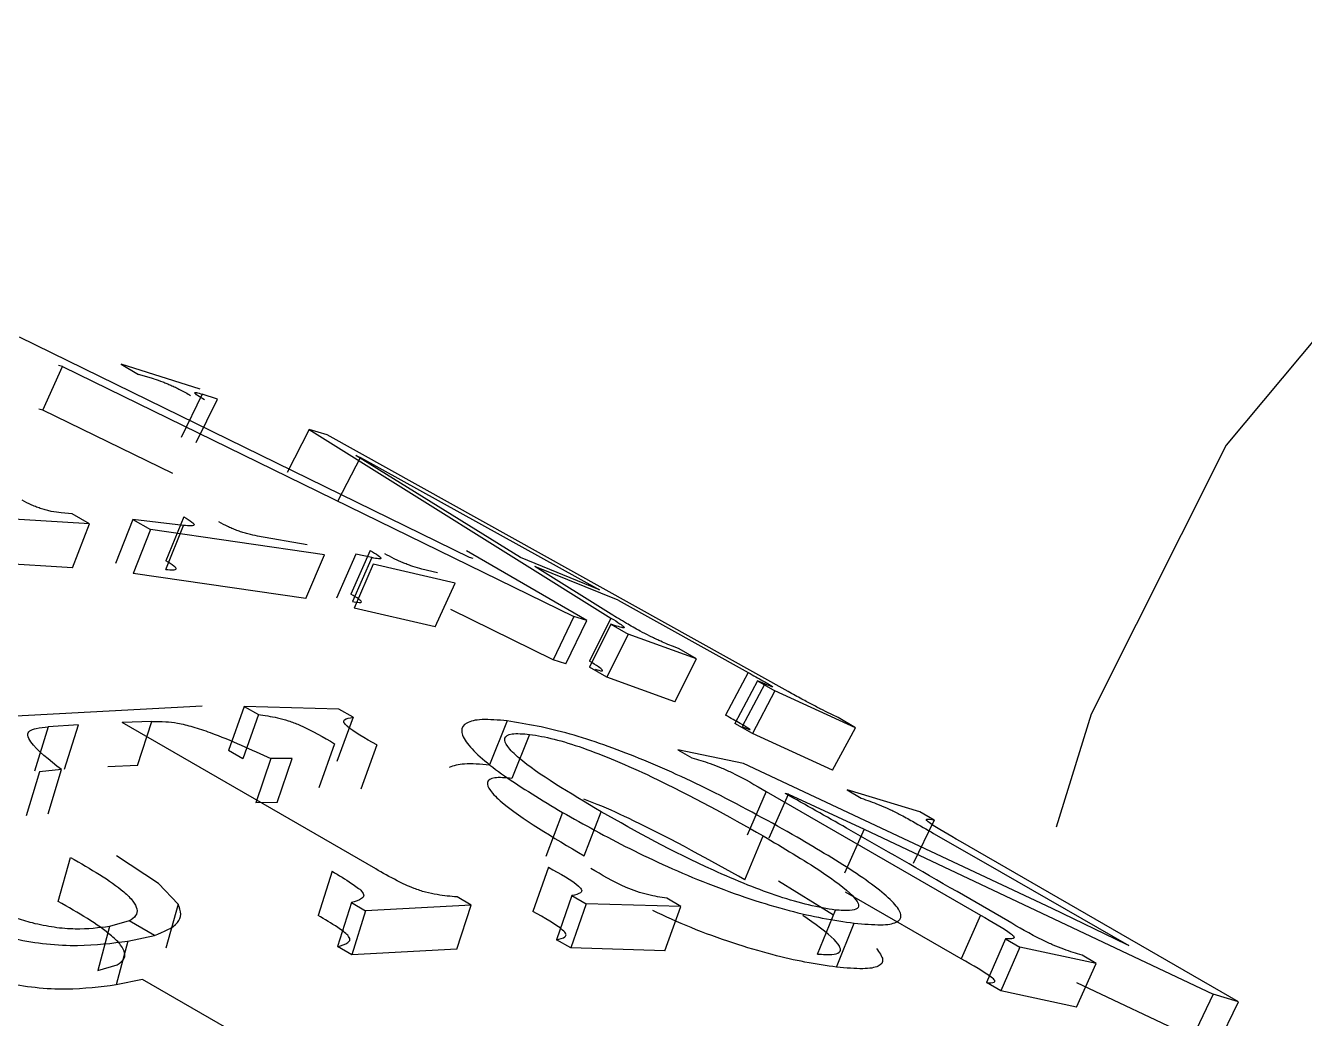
# Model space of a CAD drawing. Header units: millimetres. Extents: x 15 to 1192, y 5 to 836.
# Drawn here: x 575.477 to 578.121, y 542.501 to 544.553 of the extents above; entities that cross this region are included whole.
import ezdxf

# ---------------------------------------------------------------- set-up
doc = ezdxf.new("R2010")
doc.units = ezdxf.units.MM

msp = doc.modelspace()

# ---------------------------------------------------------------- linework, layer by layer
at = {"color": 7, "linetype": 'Continuous', "lineweight": 25}
for p, q in [((576.3947, 543.4539), (575.4646, 543.9093)), ((575.5538, 543.8487), (575.5456, 543.8506)), ((575.6748, 543.8531), (575.7109, 543.8323)), ((575.8379, 543.8017), (575.6748, 543.8531)), ((575.5131, 543.7584), (575.5538, 543.8487)), ((575.5538, 543.8487), (576.6108, 543.3319)), ((575.7427, 543.8228), (575.7109, 543.8323)), ((575.8426, 543.7913), (575.7989, 543.7019)), ((575.8301, 543.6915), (575.874, 543.7808)), ((575.874, 543.7808), (575.8426, 543.7913)), ((575.5131, 543.7584), (575.505, 543.7603)), ((575.7813, 543.6272), (575.5131, 543.7584)), ((576.0637, 543.718), (576.018, 543.6293)), ((576.0637, 543.718), (576.6872, 543.3285)), ((576.1003, 543.7072), (576.0637, 543.718)), ((577.0536, 543.1763), (576.1003, 543.7072)), ((576.5004, 543.4534), (576.1601, 543.6645)), ((576.1601, 543.6645), (576.1696, 543.6603)), ((576.1237, 543.5717), (576.1696, 543.6603)), ((576.1696, 543.6603), (576.6635, 543.3871)), ((575.6095, 543.5234), (575.4078, 543.5356)), ((575.5734, 543.5442), (575.5509, 543.546)), ((575.6095, 543.5234), (575.5734, 543.5442)), ((575.6993, 543.5324), (575.6633, 543.4413)), ((575.6993, 543.5324), (575.7354, 543.5116)), ((575.8039, 543.5201), (575.6993, 543.5324)), ((575.8045, 543.5378), (575.7673, 543.4469)), ((575.5745, 543.4322), (575.6095, 543.5234)), ((575.7354, 543.5116), (575.6994, 543.4205)), ((576.0952, 543.4593), (575.7354, 543.5116)), ((575.767, 543.4291), (575.8039, 543.5201)), ((576.0591, 543.4801), (575.9568, 543.4979)), ((576.0563, 543.3687), (576.0952, 543.4593)), ((576.1599, 543.4603), (576.1201, 543.3698)), ((576.1898, 543.4683), (576.1495, 543.3779)), ((576.1929, 543.4533), (576.1528, 543.3629)), ((576.1929, 543.4533), (576.1599, 543.4603)), ((576.6373, 543.3236), (576.3884, 543.4672)), ((576.4027, 543.4515), (576.3947, 543.4539)), ((576.6635, 543.3871), (576.5004, 543.4534)), ((575.5745, 543.4322), (575.3745, 543.4443)), ((576.196, 543.4395), (576.1562, 543.349)), ((576.3651, 543.4008), (576.196, 543.4395)), ((576.329, 543.4216), (576.2964, 543.4296)), ((576.7023, 543.3651), (576.5298, 543.4352)), ((576.6875, 543.3365), (576.5298, 543.4352)), ((576.0563, 543.3687), (575.6994, 543.4205)), ((576.3239, 543.3106), (576.3651, 543.4008)), ((576.3239, 543.3106), (576.1562, 543.349)), ((576.7023, 543.3651), (576.9711, 543.2157)), ((576.5676, 543.2423), (576.3562, 543.3458)), ((576.6108, 543.3319), (576.5676, 543.2423)), ((576.5939, 543.234), (576.6373, 543.3236)), ((576.6373, 543.3236), (576.6108, 543.3319)), ((576.6872, 543.3285), (576.6427, 543.2394)), ((576.687, 543.316), (576.643, 543.2267)), ((576.7231, 543.2952), (576.679, 543.2059)), ((576.687, 543.316), (576.7231, 543.2952)), ((576.699, 543.3119), (576.687, 543.316)), ((576.8643, 543.2439), (576.7231, 543.2952)), ((576.8283, 543.2647), (576.8164, 543.2693)), ((576.5939, 543.234), (576.5676, 543.2423)), ((576.8191, 543.155), (576.8643, 543.2439)), ((576.8643, 543.2439), (576.8283, 543.2647)), ((576.679, 543.2059), (576.643, 543.2267)), ((576.9711, 543.2157), (576.9242, 543.1275)), ((576.8191, 543.155), (576.679, 543.2059)), ((576.9899, 543.1989), (576.9434, 543.1106)), ((577.0053, 543.1922), (576.9587, 543.1039)), ((576.9899, 543.1989), (577.026, 543.1781)), ((577.0053, 543.1922), (576.9899, 543.1989)), ((577.026, 543.1781), (576.9795, 543.0897)), ((577.1928, 543.1017), (577.026, 543.1781)), ((575.842, 543.146), (575.3192, 543.1184)), ((575.9289, 543.1458), (575.8969, 543.0545)), ((575.9289, 543.1458), (575.9584, 543.1288)), ((576.1248, 543.1402), (575.9289, 543.1458)), ((576.1543, 543.1232), (576.1248, 543.1402)), ((575.7385, 543.1146), (575.6767, 543.1122)), ((576.2009, 542.8096), (575.6767, 543.1122)), ((575.7084, 543.0233), (575.7385, 543.1146)), ((575.9584, 543.1288), (575.9263, 543.0375)), ((576.1543, 543.1232), (576.1206, 543.0319)), ((576.473, 543.116), (576.4364, 543.025)), ((576.9795, 543.0897), (576.9434, 543.1106)), ((577.1567, 543.1225), (577.1454, 543.128)), ((577.1928, 543.1017), (577.1567, 543.1225)), ((575.5243, 543.1033), (575.4959, 543.0121)), ((575.5865, 543.1074), (575.5243, 543.1033)), ((575.5576, 543.0162), (575.5865, 543.1074)), ((576.5189, 543.088), (576.4824, 542.997)), ((577.1449, 543.0139), (576.9795, 543.0897)), ((577.1449, 543.0139), (577.1928, 543.1017)), ((576.1156, 543.0686), (576.0831, 542.9773)), ((576.2033, 543.0661), (576.17, 542.9748)), ((576.8252, 543.0563), (576.8547, 543.0393)), ((576.9609, 543.0276), (576.8252, 543.0563)), ((575.9263, 543.0375), (575.8969, 543.0545)), ((575.9841, 543.0378), (575.9531, 542.9465)), ((576.0286, 543.0383), (575.9841, 543.0378)), ((575.9972, 542.947), (576.0286, 543.0383)), ((575.5058, 543.0107), (575.4787, 542.9196)), ((575.5515, 543.015), (575.5058, 543.0107)), ((575.524, 542.9239), (575.5515, 543.015)), ((575.7084, 543.0233), (575.647, 543.0209)), ((577.599, 542.7282), (576.9609, 543.0276)), ((577.0082, 542.9697), (576.9684, 542.8792)), ((577.0082, 542.9697), (577.4507, 542.7142)), ((577.0142, 542.874), (577.0544, 542.9644)), ((577.0544, 542.9644), (577.0471, 542.966)), ((577.0544, 542.9644), (577.2107, 542.8916)), ((577.1752, 542.973), (577.2046, 542.956)), ((577.3255, 542.9278), (577.1752, 542.973)), ((575.9972, 542.947), (575.9531, 542.9465)), ((576.587, 542.9267), (576.5525, 542.8355)), ((576.6321, 542.8366), (576.6673, 542.9277)), ((577.355, 542.9108), (577.3255, 542.9278)), ((577.355, 542.9108), (577.3116, 542.8213)), ((576.9642, 542.7872), (577.002, 542.878)), ((577.2107, 542.8916), (577.1701, 542.8013)), ((577.2107, 542.8916), (577.9316, 542.5507)), ((577.3541, 542.8833), (577.4614, 542.8214)), ((577.9843, 542.5348), (577.4096, 542.8665)), ((575.5448, 542.7426), (575.5703, 542.8335)), ((575.7523, 542.7799), (575.6651, 542.837)), ((577.4614, 542.8214), (577.7579, 542.6517)), ((576.1107, 542.8048), (576.0818, 542.7136)), ((576.5581, 542.8131), (576.5256, 542.7219)), ((575.7929, 542.7369), (575.7523, 542.7799)), ((577.0334, 542.7848), (577.1471, 542.7149)), ((576.1507, 542.7403), (576.1223, 542.6491)), ((576.1507, 542.7403), (576.1801, 542.7233)), ((576.3985, 542.7348), (576.369, 542.7518)), ((576.6066, 542.7546), (576.5745, 542.6633)), ((576.6066, 542.7546), (576.6361, 542.7376)), ((576.8319, 542.732), (576.8025, 542.749)), ((577.411, 542.6238), (577.1721, 542.7616)), ((577.5073, 542.7023), (577.4025, 542.7628)), ((575.7929, 542.7369), (575.7671, 542.646)), ((576.1801, 542.7233), (576.1518, 542.6321)), ((576.3985, 542.7348), (576.1801, 542.7233)), ((576.3683, 542.6436), (576.3985, 542.7348)), ((576.6361, 542.7376), (576.604, 542.6463)), ((576.8319, 542.732), (576.6361, 542.7376)), ((576.7983, 542.6407), (576.8319, 542.732)), ((577.1144, 542.6337), (577.151, 542.7247)), ((577.4507, 542.7142), (577.411, 542.6238)), ((577.7525, 542.6533), (577.599, 542.7282)), ((575.6507, 542.6906), (575.6264, 542.5998)), ((575.6917, 542.7022), (575.6507, 542.6906)), ((575.7437, 542.6722), (575.6917, 542.7022)), ((577.1537, 542.6066), (577.1902, 542.6976)), ((575.6885, 542.6605), (575.6642, 542.5698)), ((575.6885, 542.6605), (575.7437, 542.6722)), ((576.604, 542.6463), (576.5745, 542.6633)), ((577.5029, 542.6651), (577.4635, 542.5746)), ((577.5029, 542.6651), (577.5323, 542.6481)), ((576.1518, 542.6321), (576.1223, 542.6491)), ((576.3683, 542.6436), (576.1518, 542.6321)), ((576.7983, 542.6407), (576.604, 542.6463)), ((577.5323, 542.6481), (577.493, 542.5576)), ((577.6903, 542.6142), (577.5323, 542.6481)), ((577.7579, 542.6517), (577.7525, 542.6533)), ((575.6264, 542.5998), (575.6669, 542.6114)), ((577.6497, 542.5239), (577.6903, 542.6142)), ((577.6903, 542.6142), (577.6608, 542.6312)), ((575.7189, 542.5814), (575.6642, 542.5698)), ((576.1889, 542.3101), (575.7189, 542.5814)), ((577.493, 542.5576), (577.4635, 542.5746)), ((577.6497, 542.5239), (577.493, 542.5576)), ((577.889, 542.4609), (577.65, 542.574)), ((577.9316, 542.5507), (577.889, 542.4609)), ((577.9843, 542.5348), (577.9316, 542.5507)), ((577.9412, 542.4451), (577.9843, 542.5348))]:
    msp.add_line(p, q, dxfattribs=at)
at = {"color": 7, "linetype": 'Continuous', "lineweight": 25, "flags": 128}
msp.add_lwpolyline([(579.5515, 544.4282), (579.2097, 544.5534), (578.787, 544.4563), (578.3478, 544.1517), (577.9589, 543.6859), (577.6796, 543.1299), (577.6075, 542.8958)], dxfattribs=at)
at = {"color": 7, "linetype": 'Continuous', "lineweight": 25}
for points, knots in [([(575.7427, 543.8228), (575.7485, 543.821), (575.7564, 543.8184), (575.7689, 543.8136), (575.7777, 543.8098), (575.7872, 543.8054), (575.8017, 543.7981), (575.8115, 543.7926), (575.8184, 543.7887)], [0, 0, 0, 0, 0.2907172, 0.4045464, 0.5019419, 0.6063457, 0.7201987, 1, 1, 1, 1]), ([(575.8474, 543.7795), (575.842, 543.7828), (575.8342, 543.7875), (575.8286, 543.7918), (575.8268, 543.7938), (575.8274, 543.7948), (575.8314, 543.7947), (575.838, 543.7927), (575.8426, 543.7913)], [0, 0, 0, 0, 0.25772, 0.371393, 0.48167, 0.594617, 0.715895, 1, 1, 1, 1]), ([(575.5509, 543.546), (575.5445, 543.5467), (575.5353, 543.5478), (575.5208, 543.5511), (575.5104, 543.5541), (575.5, 543.5578), (575.4857, 543.5637), (575.4764, 543.5686), (575.47, 543.572)], [0, 0, 0, 0, 0.29109, 0.414434, 0.528173, 0.637814, 0.749473, 1, 1, 1, 1]), ([(575.8045, 543.5378), (575.8107, 543.534), (575.8196, 543.5286), (575.8252, 543.5232), (575.8262, 543.5198), (575.8191, 543.5185), (575.8095, 543.5195), (575.8039, 543.5201)], [0, 0, 0, 0, 0.275758, 0.390147, 0.498354, 0.708455, 1, 1, 1, 1]), ([(575.9568, 543.4979), (575.9505, 543.4991), (575.9414, 543.5009), (575.9269, 543.5051), (575.9167, 543.5086), (575.9064, 543.5126), (575.8921, 543.5189), (575.8828, 543.5239), (575.8765, 543.5273)], [0, 0, 0, 0, 0.294554, 0.418753, 0.532678, 0.641842, 0.752472, 1, 1, 1, 1]), ([(576.1898, 543.4683), (576.1959, 543.4646), (576.2045, 543.4594), (576.2107, 543.4543), (576.2122, 543.452), (576.2108, 543.451), (576.2054, 543.4509), (576.1981, 543.4523), (576.1929, 543.4533)], [0, 0, 0, 0, 0.279198, 0.393222, 0.498119, 0.595377, 0.709138, 1, 1, 1, 1]), ([(576.2964, 543.4296), (576.2906, 543.4312), (576.2823, 543.4334), (576.2688, 543.4382), (576.259, 543.442), (576.2491, 543.4463), (576.2351, 543.4529), (576.226, 543.4579), (576.2196, 543.4614)], [0, 0, 0, 0, 0.285534, 0.407161, 0.520177, 0.630254, 0.743505, 1, 1, 1, 1]), ([(575.767, 543.4291), (575.7726, 543.4286), (575.7803, 543.4278), (575.7866, 543.4285), (575.7888, 543.4298), (575.788, 543.4323), (575.7824, 543.4377), (575.7735, 543.4431), (575.7673, 543.4469)], [0, 0, 0, 0, 0.29017, 0.403962, 0.500698, 0.608347, 0.722772, 1, 1, 1, 1]), ([(576.1528, 543.3629), (576.158, 543.3619), (576.1652, 543.3605), (576.1705, 543.3606), (576.1719, 543.3617), (576.1704, 543.364), (576.1641, 543.3691), (576.1556, 543.3742), (576.1495, 543.3779)], [0, 0, 0, 0, 0.289736, 0.403204, 0.500386, 0.60488, 0.719072, 1, 1, 1, 1]), ([(576.6872, 543.3285), (576.6938, 543.3244), (576.7054, 543.3172), (576.7142, 543.3105), (576.7147, 543.3084), (576.7116, 543.3079), (576.7042, 543.3103), (576.699, 543.3119)], [0, 0, 0, 0, 0.285911, 0.498307, 0.617413, 0.737532, 1, 1, 1, 1]), ([(576.8164, 543.2693), (576.8113, 543.2713), (576.8025, 543.2748), (576.7887, 543.2808), (576.7772, 543.2863), (576.764, 543.2928), (576.743, 543.3038), (576.7153, 543.3196), (576.6976, 543.3303), (576.6875, 543.3365)], [0, 0, 0, 0, 0.144745, 0.251021, 0.310682, 0.370722, 0.501147, 0.714633, 1, 1, 1, 1]), ([(576.6549, 543.2226), (576.6599, 543.221), (576.6674, 543.2187), (576.6704, 543.2192), (576.6698, 543.2213), (576.6609, 543.228), (576.6493, 543.2352), (576.6427, 543.2394)], [0, 0, 0, 0, 0.261384, 0.381248, 0.500327, 0.713018, 1, 1, 1, 1]), ([(576.9711, 543.2157), (576.9815, 543.2099), (576.9959, 543.2019), (577.0111, 543.1932), (577.0176, 543.1893), (577.0207, 543.1871), (577.0223, 543.1857), (577.0192, 543.1863), (577.0108, 543.1899), (577.0053, 543.1922)], [0, 0, 0, 0, 0.294349, 0.40565, 0.498421, 0.558544, 0.618412, 0.748954, 1, 1, 1, 1]), ([(577.1454, 543.128), (577.1392, 543.131), (577.1276, 543.1367), (577.105, 543.1484), (577.0797, 543.1619), (577.063, 543.1711), (577.0536, 543.1763)], [0, 0, 0, 0, 0.269777, 0.500455, 0.718386, 1, 1, 1, 1]), ([(575.7385, 543.1146), (575.7476, 543.1147), (575.7634, 543.1149), (575.7918, 543.1118), (575.8241, 543.1037), (575.8921, 543.0807), (575.9435, 543.0567), (575.9841, 543.0378)], [0, 0, 0, 0, 0.14564, 0.25097, 0.36878, 0.501221, 1, 1, 1, 1]), ([(575.9584, 543.1288), (575.9711, 543.127), (575.9902, 543.1244), (576.0203, 543.1166), (576.0656, 543.0987), (576.0934, 543.082), (576.1156, 543.0686)], [0, 0, 0, 0, 0.251832, 0.37671, 0.50154, 1, 1, 1, 1]), ([(576.2033, 543.0661), (576.1791, 543.0795), (576.1491, 543.0963), (576.1335, 543.1132), (576.1364, 543.1204), (576.1472, 543.1221), (576.1543, 543.1232)], [0, 0, 0, 0, 0.498672, 0.619818, 0.748353, 1, 1, 1, 1]), ([(576.473, 543.116), (576.4543, 543.1175), (576.4182, 543.1205), (576.3858, 543.1129), (576.3747, 543.0961), (576.3919, 543.0613), (576.4597, 543.0031), (576.5445, 542.9522), (576.587, 542.9267)], [0, 0, 0, 0, 0.131675, 0.254548, 0.376904, 0.501784, 0.750604, 1, 1, 1, 1]), ([(577.072, 542.8755), (577.0176, 542.906), (576.9405, 542.9491), (576.8253, 543.0044), (576.7471, 543.0385), (576.6719, 543.0671), (576.5719, 543.0993), (576.5134, 543.1091), (576.473, 543.116)], [0, 0, 0, 0, 0.298695, 0.42353, 0.537196, 0.645404, 0.754726, 1, 1, 1, 1]), ([(576.9587, 543.1039), (576.9641, 543.1016), (576.9724, 543.098), (576.9755, 543.0975), (576.9738, 543.0989), (576.9707, 543.1011), (576.9642, 543.105), (576.9491, 543.1137), (576.9347, 543.1217), (576.9242, 543.1275)], [0, 0, 0, 0, 0.249873, 0.379801, 0.43969, 0.500027, 0.592853, 0.704451, 1, 1, 1, 1]), ([(575.5515, 543.015), (575.5261, 543.0348), (575.494, 543.0599), (575.4802, 543.086), (575.4839, 543.0959), (575.5006, 543.101), (575.5155, 543.1025), (575.5243, 543.1033)], [0, 0, 0, 0, 0.498625, 0.632113, 0.748629, 0.853596, 1, 1, 1, 1]), ([(576.6673, 542.9277), (576.6019, 542.9666), (576.5193, 543.0156), (576.4713, 543.0631), (576.4646, 543.0813), (576.4789, 543.0912), (576.5056, 543.0891), (576.5189, 543.088)], [0, 0, 0, 0, 0.498222, 0.629041, 0.748769, 0.87414, 1, 1, 1, 1]), ([(576.5189, 543.088), (576.535, 543.0853), (576.5663, 543.0802), (576.6297, 543.0605), (576.6997, 543.0332), (576.8354, 542.9717), (576.929, 542.919), (577.002, 542.878)], [0, 0, 0, 0, 0.122124, 0.237626, 0.360202, 0.501504, 1, 1, 1, 1]), ([(576.8547, 543.0393), (576.8668, 543.0358), (576.8848, 543.0306), (576.9138, 543.0198), (576.958, 542.9994), (576.9859, 542.9829), (577.0082, 542.9697)], [0, 0, 0, 0, 0.251806, 0.376296, 0.501614, 1, 1, 1, 1]), ([(576.3538, 543.0203), (576.3627, 543.0234), (576.3812, 543.0298), (576.4176, 543.0266), (576.4364, 543.025)], [0, 0, 0, 0, 0.481424, 1, 1, 1, 1]), ([(576.4824, 542.997), (576.4691, 542.9981), (576.4427, 543.0001), (576.4287, 542.9902), (576.4357, 542.972), (576.4841, 542.9244), (576.5666, 542.8754), (576.6321, 542.8366)], [0, 0, 0, 0, 0.125183, 0.250079, 0.369618, 0.500565, 1, 1, 1, 1]), ([(576.9642, 542.7872), (576.8914, 542.8278), (576.798, 542.8799), (576.6753, 542.937), (576.6402, 542.9503), (576.6309, 542.9538)], [0, 0, 0, 0, 0.721301, 0.926214, 1, 1, 1, 1]), ([(577.4025, 542.7628), (577.327, 542.8064), (577.2106, 542.8737), (577.0897, 542.942), (577.0471, 542.966)], [0, 0, 0, 0, 0.648234, 1, 1, 1, 1]), ([(577.2046, 542.956), (577.2163, 542.9519), (577.2337, 542.9457), (577.262, 542.9337), (577.287, 542.9213), (577.317, 542.9045), (577.3397, 542.8916), (577.3541, 542.8833)], [0, 0, 0, 0, 0.251544, 0.375968, 0.500578, 0.683155, 1, 1, 1, 1]), ([(576.587, 542.9267), (576.6316, 542.9017), (576.7208, 542.8517), (576.8588, 542.7892), (576.9744, 542.7469), (577.056, 542.7228), (577.1292, 542.7064), (577.169, 542.7006), (577.1902, 542.6976)], [0, 0, 0, 0, 0.2495213, 0.4983483, 0.6249272, 0.7487131, 0.8662946, 1, 1, 1, 1]), ([(577.151, 542.7247), (577.1336, 542.7275), (577.1005, 542.7328), (577.0356, 542.7516), (576.9671, 542.7771), (576.8324, 542.835), (576.7401, 542.8868), (576.6673, 542.9277)], [0, 0, 0, 0, 0.13209, 0.250892, 0.368043, 0.501459, 1, 1, 1, 1]), ([(577.4096, 542.8665), (577.3857, 542.8801), (577.3559, 542.8971), (577.338, 542.9109), (577.34, 542.9138), (577.349, 542.912), (577.355, 542.9108)], [0, 0, 0, 0, 0.49854, 0.623801, 0.748243, 1, 1, 1, 1]), ([(577.002, 542.878), (577.0439, 542.8531), (577.1177, 542.8092), (577.1818, 542.7618), (577.2002, 542.738), (577.1984, 542.7273), (577.1824, 542.7224), (577.1617, 542.724), (577.151, 542.7247)], [0, 0, 0, 0, 0.334579, 0.589529, 0.695792, 0.79487, 0.893893, 1, 1, 1, 1]), ([(577.1902, 542.6976), (577.2097, 542.6959), (577.2469, 542.6926), (577.2801, 542.6979), (577.2904, 542.712), (577.2727, 542.743), (577.2017, 542.7985), (577.1153, 542.8498), (577.072, 542.8755)], [0, 0, 0, 0, 0.136199, 0.260248, 0.379367, 0.501653, 0.750515, 1, 1, 1, 1]), ([(575.5703, 542.8335), (575.6114, 542.8098), (575.6637, 542.7796), (575.7003, 542.7435), (575.7089, 542.7267), (575.7067, 542.7124), (575.6967, 542.7057), (575.6917, 542.7022)], [0, 0, 0, 0, 0.4991397, 0.6331316, 0.7560995, 0.8756452, 1, 1, 1, 1]), ([(576.1107, 542.8048), (576.1246, 542.7966), (576.1478, 542.7828), (576.1721, 542.7654), (576.1779, 542.7544), (576.1709, 542.7461), (576.1587, 542.7426), (576.1507, 542.7403)], [0, 0, 0, 0, 0.299796, 0.498839, 0.619715, 0.748436, 1, 1, 1, 1]), ([(576.369, 542.7518), (576.3558, 542.7529), (576.3359, 542.7546), (576.3044, 542.761), (576.2747, 542.7709), (576.2396, 542.7878), (576.2153, 542.8014), (576.2009, 542.8096)], [0, 0, 0, 0, 0.251523, 0.378859, 0.501412, 0.703396, 1, 1, 1, 1]), ([(576.5581, 542.8131), (576.5824, 542.7997), (576.6127, 542.783), (576.6284, 542.7656), (576.6242, 542.7584), (576.6136, 542.7561), (576.6066, 542.7546)], [0, 0, 0, 0, 0.498694, 0.622401, 0.748267, 1, 1, 1, 1]), ([(576.8025, 542.749), (576.7899, 542.7511), (576.7709, 542.7542), (576.7408, 542.7625), (576.6957, 542.7807), (576.668, 542.7973), (576.6458, 542.8106)], [0, 0, 0, 0, 0.251748, 0.379289, 0.501397, 1, 1, 1, 1]), ([(575.6507, 542.6906), (575.6286, 542.6878), (575.5952, 542.6836), (575.5375, 542.6879), (575.494, 542.6966), (575.4536, 542.7091), (575.3979, 542.7312), (575.3606, 542.7514), (575.334, 542.7659)], [0, 0, 0, 0, 0.250926, 0.37987, 0.50147, 0.601613, 0.715882, 1, 1, 1, 1]), ([(575.2171, 542.7621), (575.2513, 542.7431), (575.3029, 542.7144), (575.3874, 542.6824), (575.4549, 542.6642), (575.5229, 542.6532), (575.6061, 542.6498), (575.6558, 542.6562), (575.6885, 542.6605)], [0, 0, 0, 0, 0.249099, 0.376431, 0.498614, 0.61923, 0.748954, 1, 1, 1, 1]), ([(575.6669, 542.6114), (575.6719, 542.6149), (575.6817, 542.6216), (575.6836, 542.6359), (575.675, 542.6527), (575.6382, 542.6888), (575.586, 542.7189), (575.5448, 542.7426)], [0, 0, 0, 0, 0.123901, 0.243179, 0.366008, 0.499913, 1, 1, 1, 1]), ([(575.7437, 542.6722), (575.7628, 542.6799), (575.791, 542.6913), (575.8002, 542.7159), (575.7954, 542.7299), (575.7929, 542.7369)], [0, 0, 0, 0, 0.514902, 0.756324, 1, 1, 1, 1]), ([(576.1223, 542.6491), (576.1303, 542.6514), (576.1424, 542.6549), (576.1491, 542.6633), (576.1433, 542.6742), (576.1189, 542.6916), (576.0958, 542.7053), (576.0818, 542.7136)], [0, 0, 0, 0, 0.2504728, 0.3786729, 0.499732, 0.6985718, 1, 1, 1, 1]), ([(576.5745, 542.6633), (576.5815, 542.6649), (576.592, 542.6671), (576.5959, 542.6744), (576.5801, 542.6917), (576.5499, 542.7085), (576.5256, 542.7219)], [0, 0, 0, 0, 0.250608, 0.375909, 0.499926, 1, 1, 1, 1]), ([(577.1537, 542.6066), (577.1327, 542.6096), (577.0931, 542.6153), (577.0203, 542.6317), (576.9394, 542.6559), (576.8522, 542.687), (576.7995, 542.7116), (576.7736, 542.7237)], [0, 0, 0, 0, 0.213668, 0.401815, 0.600033, 0.803412, 1, 1, 1, 1]), ([(577.1144, 542.6337), (577.125, 542.633), (577.1455, 542.6315), (577.1613, 542.6364), (577.1627, 542.6471), (577.1445, 542.6709), (577.1088, 542.696), (577.0836, 542.7136)], [0, 0, 0, 0, 0.1586862, 0.306978, 0.4556954, 0.6155723, 1, 1, 1, 1]), ([(577.4507, 542.7142), (577.4749, 542.7006), (577.5051, 542.6837), (577.5218, 542.6689), (577.5188, 542.6647), (577.5093, 542.6649), (577.5029, 542.6651)], [0, 0, 0, 0, 0.498694, 0.622401, 0.748267, 1, 1, 1, 1]), ([(577.6608, 542.6312), (577.6489, 542.635), (577.6309, 542.6406), (577.6018, 542.6518), (577.5575, 542.6726), (577.5296, 542.6891), (577.5073, 542.7023)], [0, 0, 0, 0, 0.251689, 0.378649, 0.501467, 1, 1, 1, 1]), ([(575.6642, 542.5698), (575.6317, 542.5656), (575.5824, 542.5592), (575.4997, 542.5627), (575.432, 542.5737), (575.3647, 542.592), (575.2804, 542.6241), (575.2289, 542.6527), (575.1947, 542.6717)], [0, 0, 0, 0, 0.250037, 0.379308, 0.499861, 0.622121, 0.749915, 1, 1, 1, 1]), ([(577.236, 542.6453), (577.2419, 542.6371), (577.2534, 542.621), (577.2425, 542.6071), (577.21, 542.6017), (577.173, 542.6049), (577.1537, 542.6066)], [0, 0, 0, 0, 0.244364, 0.481927, 0.728951, 1, 1, 1, 1]), ([(577.4635, 542.5746), (577.4698, 542.5744), (577.4793, 542.5741), (577.4821, 542.5784), (577.4653, 542.5932), (577.4351, 542.6102), (577.411, 542.6238)], [0, 0, 0, 0, 0.250608, 0.375909, 0.499926, 1, 1, 1, 1])]:
    msp.add_open_spline(points, degree=3, knots=knots, dxfattribs=at)

doc.saveas('drawing.dxf')
